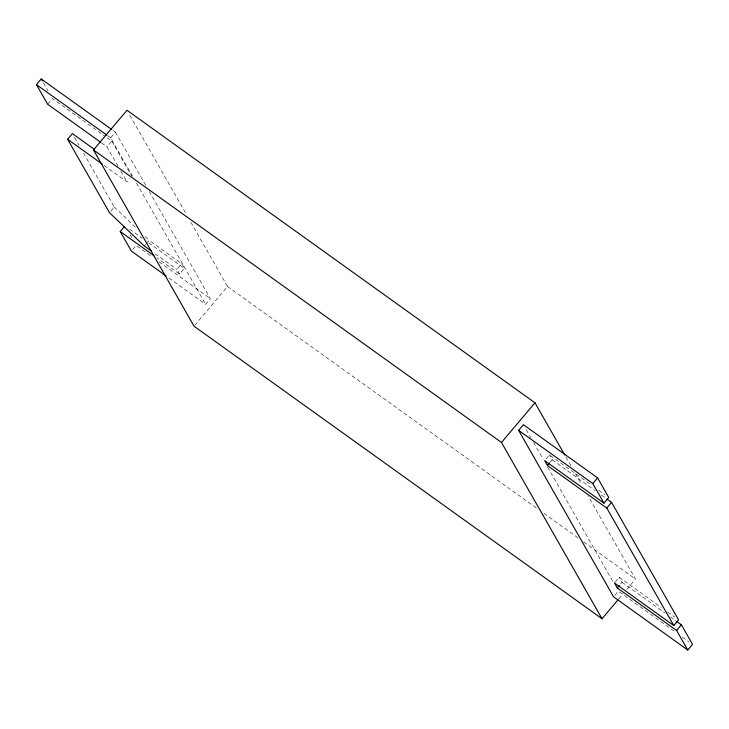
<?xml version="1.0" encoding="UTF-8"?>
<svg xmlns="http://www.w3.org/2000/svg" width="729" height="729" viewBox="0 0 729 729"><rect width="100%" height="100%" fill="white"/><g stroke="black" fill="none" stroke-linecap="round" stroke-linejoin="round"><path stroke-width="0.55" stroke-dasharray="3.65 2.73" d="M47.622 104.22L52.406 98.552L104.447 135.867M132.541 176.245L110.635 137.827L115.419 132.159L112.667 130.19M118.071 166.248L106.963 146.775L111.756 141.107L105.359 136.523M104.138 165.465L126.964 181.831L129.698 178.596M110.844 211.055L114.262 207.009L83.562 153.181M132.769 249.491L136.195 245.445L151.76 256.608M144.306 246.019L145.672 244.397M146.356 243.586L149.09 240.351L181.694 263.725L184.364 268.409L179.58 274.077L156.753 257.711M179.58 274.077L176.91 269.393L181.694 263.725M168.955 278.031L205.587 304.303L210.371 298.635L149.126 191.262M194.752 325.334L227.521 286.533L191.007 222.518M546.003 458.969L549.42 454.923L591.419 485.031M550.158 462.25L552.217 459.817L549.42 454.923M615.139 582.189L619.24 577.332L661.239 607.439M620.671 583.847L622.037 582.225L619.24 577.332M614.948 595.219L618.365 591.173L675.145 631.888M618.766 598.901L623.14 593.734M626.776 589.415L635.515 579.072L588.339 496.349M107.883 135.858L110.635 137.827M598.719 490.271L605.116 494.854M552.217 459.817L595.128 490.59M601.516 495.164L606.081 498.445M101.486 142.848L106.963 146.775M227.521 286.533L536.526 508.095M543.925 513.398L579.081 538.603M583.71 541.92L635.515 579.072M667.627 612.023L674.936 617.263M129.589 229.134L142.365 238.301M148.762 242.885L184.364 268.409M622.037 582.225L664.948 612.998M670.425 616.925L675.901 620.853M155.168 253.81L176.91 269.393M159.086 261.866L210.371 298.635M682.472 637.137L688.887 641.739M114.262 207.009L136.132 227.94M145.044 236.469L149.09 240.351M565.868 456.965L570.925 465.822M575.418 473.704L581.596 484.53M526.22 429.627L530.721 437.5M533.528 442.43L543.078 459.179M547.57 467.052L613.308 582.307M129.789 115.182L185.959 213.661M115.419 132.159L146.319 186.342M136.478 183.143L205.587 304.303M111.756 141.107L131.749 176.163M120.85 171.115L126.964 181.831M43.467 82.887L47.941 90.724M74.631 137.526L79.096 145.353M130.044 234.674L131.721 237.608"/><path stroke-width="1.09" d="M100.575 142.191L47.622 104.22L36.45 84.637L41.234 78.969L111.756 129.534M151.55 251.213L144.306 246.019L109.478 212.677L67.615 139.275L72.399 133.617L94.314 149.327M618.037 599.767L602.017 618.739L194.023 326.2L93.485 149.928L126.983 110.261L534.977 402.8L564.747 454.996M166.203 276.063L131.402 251.113L120.23 231.53L124.34 226.673M602.017 618.739L501.479 442.467L534.977 402.8M676.813 621.5L681.378 624.78L692.55 644.363L687.766 650.031L613.581 596.841L518.629 430.365L523.413 424.697L597.598 477.887L608.77 497.47L603.976 503.138L544.636 460.591L547.424 465.485L606.774 508.04L673.796 625.546L678.59 619.878L611.558 502.372L606.993 499.092M547.424 465.485L549.475 463.052M603.976 503.138L592.805 483.555L597.598 477.887M606.774 508.04L611.558 502.372M687.766 650.031L676.594 630.448L617.244 587.893L619.304 585.469M676.594 630.448L681.378 624.78M36.45 84.637L106.972 135.202M518.629 430.365L592.805 483.555M93.485 149.928L501.479 442.467M67.615 139.275L102.315 164.153M673.796 625.546L614.456 583L617.244 587.893M120.23 231.53L154.019 255.751M41.234 78.969L42.355 80.928"/></g></svg>
